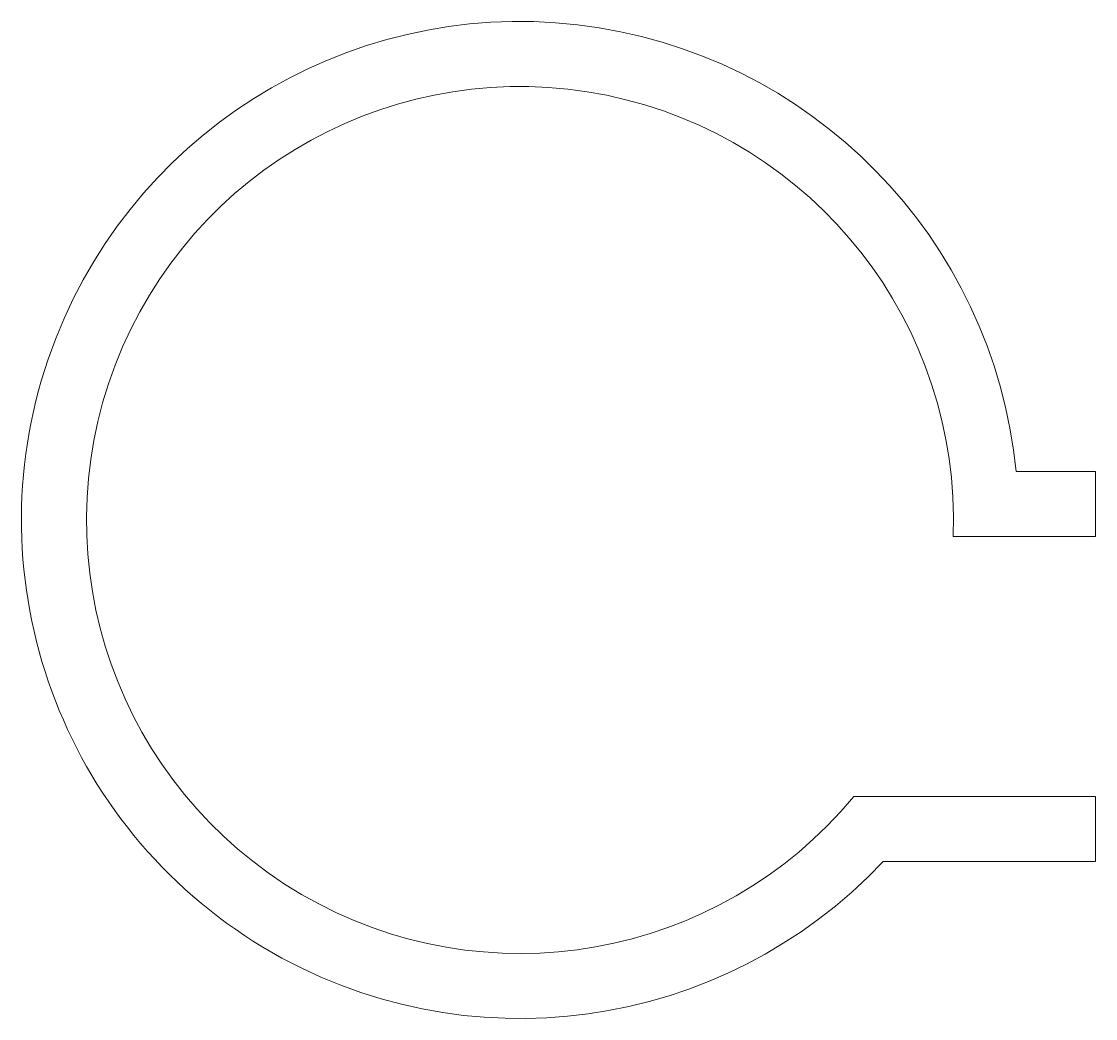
# Model space of a CAD drawing. Header units: inches. Extents: x -1.44 to 1.66, y -1.44 to 1.44.
import ezdxf

# ---------------------------------------------------------------- set-up
doc = ezdxf.new("R2010")
doc.units = ezdxf.units.IN
doc.header["$MEASUREMENT"] = 0

msp = doc.modelspace()

# ---------------------------------------------------------------- linework, layer by layer
at = {"color": 7, "linetype": 'Continuous', "lineweight": 15}
for p, q in [((1.6598, 0.1401), (1.4307, 0.1401)), ((1.6598, -0.0474), (1.6598, 0.1401)), ((1.2491, -0.0474), (1.6598, -0.0474)), ((1.6598, -0.7974), (0.9626, -0.7974)), ((1.6598, -0.9849), (1.6598, -0.7974)), ((1.047, -0.9849), (1.6598, -0.9849))]:
    msp.add_line(p, q, dxfattribs=at)
for radius, start, end in [(1.4375, 5.5915, 316.7507), (1.25, 357.8251, 320.3609)]:
    msp.add_arc((0, 0), radius, start, end, dxfattribs=at)

doc.saveas('drawing.dxf')
